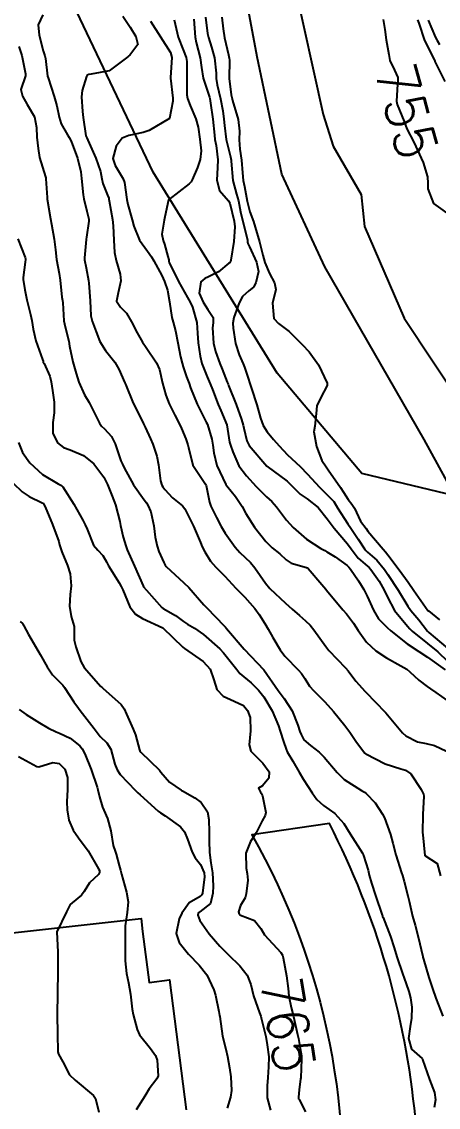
# Model space of a CAD drawing. Header units: metres. Extents: x 318500 to 325275, y 7408834 to 7428799.
# Drawn here: x 320271.8 to 320312.7, y 7410297.8 to 7410404.4 of the extents above; entities that cross this region are included whole.
import ezdxf
from ezdxf.enums import TextEntityAlignment as Align

# ---------------------------------------------------------------- set-up
doc = ezdxf.new("R2010")
doc.units = ezdxf.units.M
doc.header["$MEASUREMENT"] = 0
for name, color, linetype in [('Cotas', 45, 'Continuous'), ('Curvas de Nivel 1m', 11, 'Continuous'), ('Curvas de Nivel 5m', 15, 'Continuous'), ('Edificações', 30, 'Continuous'), ('Vias Primárias', 230, 'Continuous'), ('Vias Secundárias', 230, 'Continuous')]:
    doc.layers.add(name, color=color, linetype=linetype)
doc.styles.add('Style-STANDARD', font='STANDARD.shx')

msp = doc.modelspace()

# ---------------------------------------------------------------- linework, layer by layer
at = {"layer": 'Curvas de Nivel 1m', "flags": 128}
for points, elevation in [([(320273.9, 7410405.08), (320273.45, 7410404.1), (320273.52, 7410403.08), (320273.94, 7410401.57), (320274.09, 7410401.07), (320274.15, 7410400.8), (320274.36, 7410399.07), (320274.4, 7410398.9), (320274.99, 7410397.06), (320275.26, 7410396.15), (320275.51, 7410395.05), (320275.68, 7410394.4), (320276.32, 7410393.3), (320276.48, 7410393.04), (320276.66, 7410392.69), (320277.31, 7410391.03), (320277.62, 7410389.68), (320277.7, 7410389.03), (320277.85, 7410387.42), (320277.91, 7410387.02), (320278.22, 7410385.82), (320278.4, 7410385.02), (320278.4, 7410384.82), (320278.18, 7410383.26), (320278.15, 7410383.05), (320278.15, 7410383.02), (320277.97, 7410381.22), (320277.98, 7410381.02), (320278.15, 7410380.24), (320278.38, 7410379.02), (320278.41, 7410378.73), (320278.55, 7410377.01), (320278.62, 7410375.55), (320278.72, 7410375.01), (320279.12, 7410373.95), (320279.5, 7410373), (320280.04, 7410372.14), (320280.96, 7410370.98), (320281.35, 7410370.31), (320281.95, 7410368.96), (320282, 7410368.84), (320282.76, 7410366.95), (320283.6, 7410365.29), (320283.79, 7410364.94), (320283.94, 7410364.61), (320284.47, 7410363.47), (320284.69, 7410362.93), (320285.07, 7410361.75), (320285.25, 7410360.92), (320285.45, 7410359.33), (320285.57, 7410358.91), (320285.68, 7410358.73), (320285.86, 7410358.47), (320286.63, 7410357.68), (320287.61, 7410356.88), (320287.84, 7410356.6), (320288.69, 7410354.87), (320289.36, 7410353.29), (320289.54, 7410352.86), (320289.78, 7410352.36), (320290.35, 7410351.43), (320290.88, 7410350.84), (320291.75, 7410349.98), (320292.85, 7410348.81), (320293.72, 7410347.9), (320294.7, 7410346.79), (320295.12, 7410346.2), (320295.69, 7410345.31), (320296.01, 7410344.77), (320296.48, 7410343.94), (320297.2, 7410342.75), (320297.64, 7410342.12), (320298.99, 7410340.73), (320299.3, 7410340.41), (320299.61, 7410339.93), (320300.07, 7410339.18), (320300.5, 7410338.71), (320301.58, 7410337.63), (320302.41, 7410336.68), (320303.55, 7410335.3), (320304.02, 7410334.66), (320304.63, 7410333.76), (320305.48, 7410332.64), (320305.52, 7410332.6), (320305.61, 7410332.54), (320307.5, 7410331.56), (320309.03, 7410331.06), (320309.49, 7410330.91), (320310.02, 7410330.58), (320311.02, 7410329.01), (320311.25, 7410328.56), (320311.28, 7410328.38), (320311.18, 7410326.56), (320311.17, 7410324.8), (320311.19, 7410324.56), (320311.38, 7410322.56), (320312.6, 7410321.77), (320312.92, 7410320.54)], 762), ([(320281.76, 7410404.97), (320282.46, 7410403.88), (320283.03, 7410402.95), (320283.22, 7410402.17), (320282.42, 7410401.14), (320282.32, 7410401.06), (320282.23, 7410400.96), (320280.41, 7410399.58), (320278.65, 7410399.26), (320278.4, 7410399.23), (320278.26, 7410399.16), (320278.17, 7410399.02), (320277.74, 7410397.66), (320277.7, 7410397.03), (320277.79, 7410395.59), (320277.85, 7410395.02), (320278.12, 7410393.22), (320278.2, 7410393.02), (320278.32, 7410392.78), (320279.11, 7410391.01), (320279.56, 7410389.71), (320279.7, 7410389), (320279.79, 7410388.53), (320280.24, 7410387.38), (320280.36, 7410387.1), (320280.38, 7410386.99), (320280.41, 7410386.81), (320280.73, 7410384.98), (320280.8, 7410384.38), (320280.86, 7410382.98), (320280.92, 7410381.74), (320281.09, 7410380.98), (320281.47, 7410379.64), (320281.54, 7410378.97), (320281.3, 7410377.78), (320281.14, 7410376.97), (320281.52, 7410376.39), (320282.09, 7410375.78), (320282.61, 7410374.95), (320283.15, 7410373.86), (320283.66, 7410372.94), (320284.04, 7410372.41), (320285.06, 7410370.92), (320285.34, 7410370.25), (320285.65, 7410368.92), (320285.98, 7410367.75), (320286.3, 7410366.91), (320286.85, 7410365.79), (320287.32, 7410364.89), (320287.51, 7410364.46), (320287.93, 7410363.45), (320288.14, 7410362.88), (320288.19, 7410362.6), (320288.61, 7410360.87), (320289.86, 7410358.99), (320289.91, 7410358.86), (320290.24, 7410357.25), (320290.39, 7410356.85), (320290.93, 7410355.74), (320291.4, 7410354.84), (320291.8, 7410354.18), (320292.78, 7410352.82), (320293.24, 7410352.28), (320293.77, 7410351.79), (320294.28, 7410351.31), (320294.71, 7410350.79), (320295.74, 7410349.29), (320296.16, 7410348.77), (320297.71, 7410347.31), (320298.36, 7410346.74), (320299.08, 7410346.11), (320299.69, 7410345.6), (320300.14, 7410345.17), (320300.51, 7410344.71), (320301.66, 7410343.07), (320301.96, 7410342.69), (320303.62, 7410340.97), (320303.87, 7410340.67), (320304.62, 7410339.67), (320305.55, 7410338.64), (320305.6, 7410338.59), (320307.51, 7410336.61), (320307.57, 7410336.54), (320309.21, 7410334.59), (320309.54, 7410334.29), (320310.67, 7410333.71), (320311.53, 7410333.55), (320312.35, 7410333.36), (320313.52, 7410332.8)], 761), ([(320289.87, 7410404.87), (320290.07, 7410403.25), (320290.14, 7410402.86), (320290.44, 7410401.9), (320290.73, 7410400.86), (320290.9, 7410399.35), (320290.92, 7410398.85), (320291.02, 7410398.22), (320291.33, 7410396.85), (320291.55, 7410395.65), (320291.65, 7410394.84), (320291.71, 7410394.22), (320291.9, 7410392.84), (320292.3, 7410391.16), (320292.38, 7410390.83), (320292.39, 7410390.73), (320292.56, 7410388.83), (320292.92, 7410387.49), (320293.09, 7410386.82), (320293.31, 7410385.73), (320293.53, 7410384.81), (320293.98, 7410383), (320293.99, 7410382.8), (320294.01, 7410382.63), (320294.18, 7410382.32), (320294.86, 7410380.79), (320295.05, 7410379.88), (320294.81, 7410378.79), (320294.56, 7410378.36), (320294.12, 7410377.98), (320293.49, 7410377.43), (320293.15, 7410376.81), (320292.63, 7410375.36), (320292.53, 7410374.82), (320292.57, 7410374.32), (320292.81, 7410372.82), (320293.16, 7410371.69), (320293.56, 7410370.81), (320293.69, 7410370.48), (320294.01, 7410369.51), (320294.25, 7410368.8), (320294.38, 7410368.41), (320294.89, 7410366.79), (320295.25, 7410365.49), (320295.53, 7410364.78), (320295.93, 7410364.15), (320296.55, 7410363.4), (320297.08, 7410362.76), (320297.91, 7410361.89), (320299.14, 7410360.73), (320299.88, 7410359.98), (320301.05, 7410358.71), (320301.85, 7410357.94), (320302.45, 7410357.29), (320302.83, 7410356.69), (320303.82, 7410355.12), (320304.14, 7410354.67), (320304.86, 7410353.59), (320305.48, 7410352.64), (320305.61, 7410352.48), (320305.78, 7410352.33), (320306.68, 7410351.54), (320307.42, 7410350.62), (320307.75, 7410350.14), (320308.76, 7410348.6), (320309.71, 7410347.03), (320310.02, 7410346.59), (320310.79, 7410345.67), (320311.66, 7410344.56), (320311.68, 7410344.54), (320311.79, 7410344.44), (320313.66, 7410342.87)], 757), ([(320291.46, 7410404.85), (320291.6, 7410403.7), (320291.74, 7410402.84), (320292.11, 7410401.15), (320292.19, 7410400.83), (320292.21, 7410400.63), (320292.18, 7410398.83), (320292.38, 7410397.22), (320292.47, 7410396.83), (320292.52, 7410396.67), (320293.06, 7410394.82), (320293.19, 7410393.68), (320293.15, 7410392.82), (320293.23, 7410391.89), (320293.41, 7410390.81), (320293.5, 7410389.58), (320293.57, 7410388.81), (320293.69, 7410388.24), (320293.96, 7410386.8), (320294.22, 7410385.73), (320294.57, 7410384.8), (320294.75, 7410384.24), (320295.17, 7410382.79), (320295.48, 7410381.48), (320295.69, 7410380.78), (320296.14, 7410379.7), (320296.62, 7410378.77), (320296.76, 7410378.13), (320296.44, 7410376.77), (320296.57, 7410375.26), (320297.02, 7410374.77), (320298.07, 7410374), (320299.36, 7410372.73), (320300.04, 7410371.99), (320300.96, 7410370.71), (320301.8, 7410368.91), (320301.82, 7410368.7), (320301.17, 7410367.52), (320300.79, 7410366.71), (320300.71, 7410365.96), (320300.58, 7410364.71), (320300.51, 7410364.13), (320300.75, 7410362.71), (320301.27, 7410361.33), (320301.69, 7410360.7), (320301.89, 7410360.42), (320303.12, 7410358.68), (320303.41, 7410358.23), (320303.85, 7410357.49), (320304.23, 7410357.05), (320304.48, 7410356.66), (320305.09, 7410355.38), (320305.62, 7410354.64), (320305.81, 7410354.4), (320307.29, 7410352.62), (320307.53, 7410352.36), (320307.77, 7410352.07), (320308.87, 7410350.6), (320309.74, 7410349.38), (320310.31, 7410348.58), (320311.7, 7410346.6), (320311.75, 7410346.56), (320312.83, 7410345.69)], 756), ([(320286.77, 7410404.61), (320287.19, 7410402.9), (320287.68, 7410401.64), (320287.97, 7410400.89), (320288.04, 7410400.5), (320288.02, 7410398.89), (320288.03, 7410397.23), (320288.09, 7410396.88), (320288.36, 7410396.19), (320288.91, 7410394.87), (320289.13, 7410394.07), (320289.32, 7410392.87), (320289.42, 7410391.75), (320289.33, 7410390.87), (320289.06, 7410390.09), (320288.55, 7410388.88), (320288.46, 7410388.68), (320288.26, 7410388.5), (320286.24, 7410386.91), (320285.87, 7410385.26), (320285.81, 7410384.92), (320285.57, 7410383.54), (320285.69, 7410382.92), (320285.82, 7410382.56), (320286.16, 7410381.37), (320286.27, 7410381.02), (320286.27, 7410380.91), (320286.3, 7410380.76), (320287.21, 7410378.89), (320288.11, 7410377.33), (320288.37, 7410376.88), (320288.58, 7410376.4), (320289, 7410374.87), (320289.09, 7410373.84), (320289.14, 7410372.87), (320289.33, 7410371.56), (320289.5, 7410370.87), (320290.01, 7410369.55), (320290.23, 7410369.08), (320290.32, 7410368.86), (320290.55, 7410368.29), (320291.12, 7410366.84), (320291.36, 7410366.24), (320291.94, 7410364.83), (320292.21, 7410363.12), (320292.3, 7410362.82), (320292.54, 7410362.19), (320293.14, 7410360.81), (320293.88, 7410359.84), (320294.85, 7410358.79), (320295.85, 7410357.77), (320296.36, 7410357.29), (320296.82, 7410356.77), (320297.82, 7410355.47), (320298.48, 7410354.74), (320299.79, 7410353.6), (320301.17, 7410352.7), (320301.57, 7410352.48), (320301.78, 7410352.37), (320302.59, 7410351.86), (320303.76, 7410351.02), (320303.94, 7410350.85), (320304.1, 7410350.66), (320304.88, 7410349.52), (320305.39, 7410348.65), (320305.72, 7410348.02), (320306.34, 7410346.63), (320306.84, 7410345.77), (320307.68, 7410344.94), (320308.07, 7410344.61), (320309.66, 7410343.34), (320310.8, 7410342.57), (320311.64, 7410342.02), (320313.4, 7410340.76)], 759), ([(320288.7, 7410404.66), (320288.84, 7410402.88), (320288.96, 7410402.36), (320289.35, 7410400.87), (320289.46, 7410399.92), (320289.63, 7410398.87), (320290.24, 7410396.99), (320290.28, 7410396.86), (320290.36, 7410396.43), (320290.57, 7410394.86), (320290.73, 7410393.26), (320290.79, 7410392.85), (320290.9, 7410392.26), (320291.06, 7410390.85), (320291.03, 7410390.09), (320290.96, 7410388.85), (320291.24, 7410387.84), (320292.13, 7410386.83), (320292.24, 7410386.6), (320292.66, 7410384.82), (320292.74, 7410384.28), (320292.65, 7410382.82), (320292.35, 7410381.01), (320292.32, 7410380.83), (320292.24, 7410380.75), (320292.16, 7410380.69), (320291.13, 7410379.86), (320290.14, 7410379.37), (320289.79, 7410379.21), (320289.4, 7410378.87), (320289.23, 7410377.75), (320289.63, 7410376.86), (320290.09, 7410376.14), (320290.61, 7410375.38), (320290.6, 7410374.85), (320290.56, 7410374.37), (320290.66, 7410372.85), (320290.85, 7410372.04), (320291.27, 7410370.84), (320291.49, 7410370.31), (320292, 7410369.03), (320292.06, 7410368.89), (320292.08, 7410368.83), (320292.13, 7410368.7), (320292.87, 7410366.82), (320293.39, 7410365.37), (320293.56, 7410364.81), (320293.63, 7410364.5), (320293.92, 7410363.27), (320294.15, 7410362.8), (320295.89, 7410360.78), (320297.87, 7410359.29), (320298.45, 7410358.74), (320299.17, 7410358.04), (320299.85, 7410357.56), (320300.92, 7410356.71), (320301.82, 7410355.6), (320302.5, 7410354.69), (320303.79, 7410353.15), (320304.15, 7410352.66), (320304.85, 7410351.74), (320305.76, 7410350.97), (320305.94, 7410350.82), (320306.09, 7410350.63), (320306.9, 7410349.47), (320307.41, 7410348.61), (320307.72, 7410347.91), (320308.42, 7410346.6), (320309.68, 7410345.06), (320309.91, 7410344.81), (320310.15, 7410344.58), (320311.66, 7410343.37), (320312.67, 7410342.54), (320313.64, 7410341.6)], 758), ([(320310.68, 7410404.59), (320310.79, 7410404.27), (320311.36, 7410402.58), (320312.33, 7410400.65), (320312.37, 7410400.56), (320312.38, 7410400.52), (320312.42, 7410400.45), (320313.35, 7410398.55)], 754), ([(320311.73, 7410404.57), (320312.45, 7410402.85), (320312.6, 7410402.56), (320312.82, 7410402.18)], 753), ([(320271.55, 7410401.99), (320271.82, 7410401.11), (320272.2, 7410399.3), (320272.2, 7410399.1), (320271.74, 7410397.75), (320271.89, 7410397.1), (320272.36, 7410396.3), (320273.06, 7410395.09), (320273.27, 7410394.03), (320273.3, 7410393.09), (320273.42, 7410391.97), (320273.58, 7410391.08), (320274.14, 7410389.19), (320274.18, 7410389.07), (320274.19, 7410389), (320274.25, 7410388.07), (320274.31, 7410387.14), (320274.31, 7410387.07), (320274.33, 7410386.98), (320274.64, 7410385.06), (320274.74, 7410384.52), (320275.02, 7410383.06), (320275.12, 7410382.01), (320275.22, 7410381.05), (320275.49, 7410379.7), (320275.59, 7410379.05), (320275.77, 7410377.38), (320275.83, 7410377.04), (320275.85, 7410376.8), (320275.95, 7410375.04), (320276.07, 7410374.44), (320276.43, 7410373.04), (320276.51, 7410372.57), (320276.84, 7410371.03), (320277.16, 7410369.87), (320277.42, 7410369.03), (320277.98, 7410367.79), (320278.43, 7410367.01), (320278.97, 7410365.99), (320279.45, 7410365), (320279.65, 7410364.71), (320279.93, 7410364.45), (320280.64, 7410363.69), (320280.98, 7410362.97), (320281.56, 7410361.3), (320281.71, 7410360.96), (320281.88, 7410360.62), (320282.8, 7410358.95), (320283.85, 7410357.46), (320284.07, 7410357.17), (320284.21, 7410356.93), (320284.48, 7410356.28), (320284.8, 7410354.93), (320284.93, 7410353.79), (320285.1, 7410352.92), (320285.27, 7410352.41), (320285.76, 7410351.3), (320285.89, 7410351.04), (320286, 7410350.91), (320287.74, 7410349.33), (320288.21, 7410348.87), (320289.7, 7410347.17), (320290, 7410346.85), (320291.68, 7410345.1), (320291.82, 7410344.96), (320291.93, 7410344.83), (320293.65, 7410342.8), (320295.6, 7410340.77), (320297.01, 7410338.76), (320297.59, 7410337.95), (320298.36, 7410336.74), (320298.92, 7410335.35), (320299.13, 7410334.73), (320299.24, 7410334.43), (320299.53, 7410333.91), (320300.16, 7410333.34), (320301.02, 7410332.7), (320301.51, 7410332.21), (320302.78, 7410330.68), (320303.48, 7410330.01), (320305.19, 7410328.92), (320305.46, 7410328.75), (320305.62, 7410328.64), (320306.52, 7410327.7), (320307.25, 7410326.61), (320307.43, 7410326.23), (320308.02, 7410324.6), (320308.24, 7410323.76), (320308.53, 7410322.6), (320309.11, 7410320.84), (320309.19, 7410320.59), (320309.35, 7410320), (320309.72, 7410318.58), (320309.85, 7410318.06), (320310.19, 7410316.58), (320310.43, 7410315.72), (320310.73, 7410314.57), (320311.18, 7410312.63), (320311.2, 7410312.56), (320311.25, 7410312.38), (320311.78, 7410310.55), (320312.14, 7410309.48), (320312.48, 7410308.54), (320313.17, 7410306.78)], 763), ([(320271.45, 7410383.11), (320272.16, 7410381.27), (320272.19, 7410381.13), (320272.19, 7410381.1), (320272.19, 7410381.07), (320272.16, 7410380.81), (320271.95, 7410379.29), (320271.95, 7410379.1), (320272.11, 7410378.09), (320272.32, 7410377.1), (320272.67, 7410375.68), (320272.8, 7410375.09), (320272.94, 7410374.21), (320273.2, 7410373.08), (320273.85, 7410371.25), (320273.91, 7410371.07), (320273.94, 7410370.99), (320274.02, 7410370.85), (320274.57, 7410369.62), (320274.7, 7410369.06), (320274.85, 7410368.19), (320275.01, 7410367.05), (320275.01, 7410366), (320274.89, 7410365.06), (320274.89, 7410364.02), (320275.32, 7410363.05), (320275.91, 7410362.61), (320276.58, 7410362.37), (320277.9, 7410361.81), (320278.89, 7410361.01), (320279.87, 7410359.7), (320280.23, 7410358.98), (320280.69, 7410357.82), (320281.02, 7410356.97), (320281.44, 7410355.34), (320281.52, 7410354.96), (320281.79, 7410353.81), (320282.03, 7410352.96), (320282.18, 7410352.55), (320282.88, 7410350.95), (320283.73, 7410349.02), (320283.78, 7410348.94), (320284.07, 7410348.59), (320285.56, 7410346.91), (320285.7, 7410346.81), (320286.9, 7410346.1), (320287.69, 7410345.53), (320288.08, 7410345.27), (320288.78, 7410344.86), (320289.67, 7410344.25), (320291.28, 7410342.83), (320291.64, 7410342.45), (320292.95, 7410340.81), (320293.23, 7410340.42), (320293.61, 7410340.08), (320294.33, 7410339.51), (320295.07, 7410338.78), (320295.59, 7410338.14), (320296.4, 7410336.76), (320297.03, 7410335.28), (320297.2, 7410334.75), (320297.53, 7410333.73), (320297.77, 7410332.99), (320297.88, 7410332.74), (320298.43, 7410331.81), (320299.07, 7410330.73), (320299.48, 7410330.02), (320300.32, 7410328.71), (320300.79, 7410328.04), (320301.45, 7410327.47), (320302.57, 7410326.68), (320303.43, 7410325.7), (320304.07, 7410324.66), (320305.26, 7410322.77), (320305.34, 7410322.64), (320305.35, 7410322.61), (320305.38, 7410322.53), (320305.82, 7410321.09), (320305.94, 7410320.63), (320306.16, 7410319.82), (320306.54, 7410318.62), (320307.21, 7410316.7), (320307.23, 7410316.61), (320307.25, 7410316.56), (320307.3, 7410316.45), (320308.02, 7410314.6), (320308.38, 7410313.48), (320308.64, 7410312.6), (320309.22, 7410310.86), (320309.32, 7410310.59), (320309.81, 7410309.18), (320309.98, 7410308.58), (320310.11, 7410307.65), (320310.08, 7410306.58), (320309.96, 7410305.77), (320309.78, 7410304.58), (320310.08, 7410303.52), (320311.12, 7410302.61), (320311.14, 7410302.58), (320311.14, 7410302.56), (320311.15, 7410302.52), (320311.85, 7410300.55), (320312.35, 7410299.26), (320312.43, 7410298.54), (320312.3, 7410297.79)], 764), ([(320270.98, 7410359.11), (320271.85, 7410358.24), (320272.54, 7410357.79), (320273.84, 7410357.17), (320273.91, 7410357.13), (320273.96, 7410357.07), (320274.13, 7410356.77), (320274.83, 7410355.05), (320275.46, 7410353.37), (320275.54, 7410353.04), (320275.58, 7410352.85), (320275.77, 7410352.36), (320276.3, 7410351.03), (320276.57, 7410350.21), (320276.68, 7410349.03), (320276.57, 7410348.17), (320276.5, 7410347.03), (320276.67, 7410346.01), (320276.97, 7410345.02), (320276.98, 7410343.7), (320277.14, 7410343.02), (320277.63, 7410341.61), (320277.95, 7410341.01), (320279.6, 7410339.15), (320279.68, 7410339.07), (320279.79, 7410338.99), (320281.58, 7410337.38), (320281.87, 7410336.96), (320282.11, 7410336.41), (320282.77, 7410334.94), (320282.98, 7410334.38), (320283.37, 7410332.93), (320283.41, 7410332.83), (320283.52, 7410332.69), (320285.34, 7410330.91), (320285.49, 7410330.73), (320286.32, 7410329.74), (320287.46, 7410328.95), (320287.51, 7410328.93), (320287.59, 7410328.88), (320288.81, 7410328.21), (320289.45, 7410327.74), (320290.07, 7410326.84), (320290.2, 7410326.07), (320290.23, 7410324.84), (320290.23, 7410324), (320290.24, 7410322.84), (320290.39, 7410321.82), (320290.56, 7410320.84), (320290.61, 7410319.57), (320290.58, 7410318.84), (320290.34, 7410317.82), (320289.3, 7410317), (320289.21, 7410316.95), (320289.14, 7410316.85), (320289.11, 7410316.67), (320289.29, 7410316.17), (320290.21, 7410314.84), (320291.26, 7410313.65), (320292.09, 7410312.82), (320293.23, 7410311.71), (320293.94, 7410310.79), (320294.3, 7410309.87), (320294.58, 7410308.78), (320295.17, 7410307.1), (320295.29, 7410306.77), (320295.34, 7410306.59), (320295.77, 7410304.76), (320295.93, 7410303.96), (320296.07, 7410302.76), (320296.06, 7410301.8), (320295.98, 7410300.76), (320295.9, 7410299.94), (320295.92, 7410298.76), (320296.25, 7410297.55)], 766), ([(320271.68, 7410345.51), (320271.89, 7410345.31), (320272.04, 7410345.09), (320272.49, 7410344.26), (320273.17, 7410343.07), (320273.64, 7410342.29), (320274.33, 7410341.06), (320274.83, 7410340.27), (320275.6, 7410339.52), (320275.84, 7410339.28), (320276.02, 7410339.03), (320276.95, 7410337.64), (320277.38, 7410337.01), (320277.57, 7410336.78), (320278.92, 7410335), (320279.53, 7410334.24), (320280.16, 7410333.62), (320280.57, 7410332.97), (320280.95, 7410331.51), (320281.18, 7410330.96), (320281.48, 7410330.49), (320282.98, 7410328.94), (320283.23, 7410328.71), (320283.46, 7410328.5), (320285.22, 7410326.91), (320285.44, 7410326.74), (320285.9, 7410326.44), (320287.42, 7410325.37), (320287.81, 7410324.87), (320288.11, 7410324.16), (320288.56, 7410322.86), (320288.83, 7410322.32), (320289.37, 7410321.67), (320289.72, 7410320.85), (320289.75, 7410320.45), (320289.56, 7410318.85), (320289.51, 7410318.67), (320289.33, 7410318.53), (320288.27, 7410317.91), (320287.53, 7410316.88), (320287.29, 7410316.31), (320286.99, 7410314.88), (320287.27, 7410313.99), (320288.18, 7410312.87), (320289.23, 7410311.77), (320290, 7410310.84), (320290.69, 7410309.35), (320290.83, 7410308.83), (320291.18, 7410307.23), (320291.25, 7410306.83), (320291.27, 7410306.73), (320291.53, 7410304.82), (320291.85, 7410303.54), (320292.02, 7410302.82), (320292.23, 7410301.69), (320292.34, 7410300.81), (320292.42, 7410299.46), (320292.33, 7410298.81), (320291.98, 7410297.74)], 767), ([(320271.57, 7410336.88), (320272.24, 7410336.4), (320273.55, 7410335.58), (320274.45, 7410335.06), (320275.19, 7410334.7), (320275.54, 7410334.57), (320276.57, 7410334.06), (320277.52, 7410333.32), (320277.75, 7410333.01), (320278, 7410332.52), (320278.64, 7410331), (320279.22, 7410329.24), (320279.28, 7410328.99), (320279.45, 7410328.32), (320279.76, 7410327.3), (320279.89, 7410326.98), (320280.23, 7410326.18), (320280.58, 7410324.97), (320280.81, 7410323.54), (320280.99, 7410322.97), (320281.09, 7410322.68), (320281.37, 7410321.56), (320281.51, 7410321.11), (320281.55, 7410320.96), (320281.6, 7410320.72), (320282.12, 7410318.95), (320282.26, 7410318), (320282.17, 7410316.95), (320281.98, 7410315.64), (320281.96, 7410314.95), (320281.98, 7410314.24), (320281.97, 7410312.95), (320281.98, 7410312.2), (320282.11, 7410310.95), (320282.31, 7410310.04), (320282.49, 7410308.94), (320282.67, 7410307.45), (320282.77, 7410306.94), (320283.15, 7410305.46), (320283.38, 7410304.93), (320284.46, 7410303.58), (320284.96, 7410302.91), (320285.11, 7410302.45), (320285.21, 7410300.91), (320285.09, 7410300.63), (320284.34, 7410299.65), (320283.92, 7410298.92), (320283.05, 7410297.56)], 768), ([(320271.51, 7410332.28), (320273.3, 7410331.27), (320273.49, 7410331.25), (320274.88, 7410331.67), (320275.5, 7410331.57), (320276.04, 7410331.03), (320276.31, 7410330.2), (320276.32, 7410329.03), (320276.25, 7410327.83), (320276.28, 7410327.03), (320276.45, 7410326), (320276.86, 7410325.02), (320277.4, 7410324.28), (320278.35, 7410323), (320279.36, 7410321.23), (320279.44, 7410321.07), (320279.46, 7410320.99), (320279.46, 7410320.89), (320279.36, 7410320.68), (320278.47, 7410319.87), (320277.94, 7410319), (320277.68, 7410318.65), (320277.32, 7410318.37), (320276.58, 7410317.75), (320276.2, 7410317.03), (320275.28, 7410315.04), (320275.38, 7410313.04), (320275.38, 7410312.91), (320275.35, 7410311.04), (320275.33, 7410309.17), (320275.33, 7410309.04), (320275.33, 7410308.91), (320275.3, 7410307.04), (320275.3, 7410306.9), (320275.32, 7410305.04), (320275.36, 7410303.27), (320275.43, 7410303.04), (320275.86, 7410302.28), (320276.52, 7410301.02), (320277.08, 7410300.49), (320278.86, 7410298.99), (320279.06, 7410298.69), (320279.39, 7410297.33)], 769)]:
    msp.add_lwpolyline(points, dxfattribs=dict(at, elevation=elevation))
at = {"layer": 'Curvas de Nivel 5m', "flags": 128}
for points, elevation in [([(320284.47, 7410404.47), (320285.44, 7410402.93), (320286.43, 7410401.38), (320286.57, 7410400.91), (320286.43, 7410398.94), (320286.43, 7410398.91), (320286.43, 7410398.88), (320286.66, 7410396.91), (320286.67, 7410396.6), (320286.34, 7410394.91), (320284.33, 7410393.74), (320283.75, 7410393.52), (320282.32, 7410393.25), (320281.69, 7410392.97), (320281.1, 7410392.19), (320280.76, 7410390.98), (320280.98, 7410390.28), (320281.77, 7410388.97), (320281.91, 7410388.62), (320282.14, 7410386.96), (320282.23, 7410386.47), (320282.66, 7410384.96), (320282.83, 7410384.33), (320283.37, 7410382.95), (320284.17, 7410381.89), (320284.57, 7410381.34), (320284.79, 7410380.93), (320285.57, 7410379.48), (320285.84, 7410378.91), (320286.12, 7410378.05), (320286.34, 7410376.91), (320286.56, 7410375.38), (320286.68, 7410374.9), (320286.9, 7410374.06), (320287.14, 7410372.89), (320287.41, 7410371.51), (320287.56, 7410370.89), (320287.67, 7410370.54), (320288.01, 7410369.55), (320288.25, 7410368.88), (320288.39, 7410368.48), (320289.04, 7410366.87), (320289.94, 7410365.09), (320290.02, 7410364.94), (320290.05, 7410364.86), (320290.48, 7410363.41), (320290.59, 7410362.85), (320290.69, 7410362.07), (320290.98, 7410360.84), (320291.86, 7410358.96), (320291.95, 7410358.83), (320292.82, 7410357.79), (320293.47, 7410356.81), (320293.83, 7410356.14), (320294.67, 7410354.79), (320295.79, 7410353.37), (320296.41, 7410352.77), (320297.17, 7410352.15), (320297.77, 7410351.57), (320298.26, 7410351.24), (320299.76, 7410350.81), (320299.83, 7410350.79), (320299.93, 7410350.72), (320301.28, 7410349.16), (320301.67, 7410348.69), (320301.73, 7410348.61), (320303.35, 7410346.67), (320303.7, 7410346.27), (320304.39, 7410345.36), (320304.86, 7410344.65), (320305.66, 7410343.49), (320306.57, 7410342.63), (320307.64, 7410341.96), (320309.04, 7410341.18), (320309.62, 7410340.83), (320309.93, 7410340.59), (320310.8, 7410339.76), (320311.61, 7410339.14), (320311.94, 7410338.9), (320312.46, 7410338.55), (320313.59, 7410337.77)], 760), ([(320307.31, 7410404.63), (320307.45, 7410403.65), (320307.59, 7410402.63), (320307.86, 7410401.19), (320307.96, 7410400.62), (320308.41, 7410399.65), (320308.74, 7410398.95), (320308.74, 7410398.61), (320308.72, 7410398.29), (320308.62, 7410396.62), (320308.69, 7410396.29), (320309.36, 7410394.6), (320309.64, 7410393.91), (320310.32, 7410392.59), (320311.22, 7410390.58), (320311.64, 7410389.19), (320311.68, 7410388.57), (320311.69, 7410388), (320312.24, 7410386.56), (320314.22, 7410385.15)], 755), ([(320271.51, 7410363.1), (320271.91, 7410362.13), (320272.63, 7410361.09), (320273.87, 7410359.94), (320275.41, 7410359.05), (320275.71, 7410358.89), (320275.86, 7410358.75), (320276.95, 7410357.03), (320277.82, 7410355.48), (320278.06, 7410355.02), (320278.24, 7410354.58), (320278.87, 7410353), (320279.3, 7410352.52), (320279.77, 7410351.99), (320280.15, 7410351.37), (320280.35, 7410350.98), (320281.37, 7410349.33), (320281.58, 7410348.96), (320281.73, 7410348.64), (320282.43, 7410346.95), (320282.99, 7410346.23), (320283.69, 7410345.82), (320285.68, 7410344.91), (320287.65, 7410343), (320287.8, 7410342.88), (320289.63, 7410341.6), (320290.33, 7410340.84), (320290.67, 7410339.78), (320290.96, 7410338.84), (320291.59, 7410338.18), (320292.68, 7410337.71), (320293.58, 7410337.26), (320293.99, 7410336.79), (320294.24, 7410336.11), (320294.28, 7410334.79), (320294.15, 7410333.41), (320294.32, 7410332.79), (320295.5, 7410331.62), (320296.1, 7410330.76), (320296.09, 7410330.15), (320295.47, 7410329.38), (320295.07, 7410329.17), (320295.26, 7410328.77), (320295.34, 7410328.66), (320295.46, 7410328.39), (320295.77, 7410326.77), (320295.72, 7410326.48), (320295.43, 7410325.94), (320295.03, 7410325.16), (320294.83, 7410324.78), (320294.27, 7410323.91), (320293.82, 7410322.79), (320293.86, 7410321.29), (320293.96, 7410320.79), (320294.01, 7410320.13), (320293.84, 7410318.79), (320293.74, 7410318.38), (320293.31, 7410317.64), (320293.1, 7410317), (320293.17, 7410316.8), (320293.22, 7410316.72), (320293.3, 7410316.68), (320294.66, 7410316.15), (320295.29, 7410315.37), (320295.65, 7410314.77), (320297.25, 7410313.02), (320297.42, 7410312.75), (320297.48, 7410312.51), (320297.81, 7410310.74), (320297.97, 7410309.5), (320298.05, 7410308.74), (320298.28, 7410307.63), (320298.5, 7410306.73), (320298.9, 7410304.97), (320298.95, 7410304.72), (320298.98, 7410304.57), (320299.13, 7410303.79), (320299.29, 7410302.89), (320299.3, 7410302.72), (320299.29, 7410302.54), (320299.21, 7410300.72), (320299.2, 7410300.61), (320299.07, 7410299.55), (320298.98, 7410298.8), (320298.98, 7410298.72), (320299, 7410298.66), (320299.06, 7410298.58), (320299.69, 7410297.36)], 765)]:
    msp.add_lwpolyline(points, dxfattribs=dict(at, elevation=elevation))
at = {"layer": 'Edificações'}
msp.add_lwpolyline([(320257.01, 7410292.48), (320252.85, 7410317.63), (320255.58, 7410318.08), (320255.84, 7410316.47), (320261.64, 7410317.43), (320266.43, 7410318.01), (320267.09, 7410314.72), (320267.11, 7410314.54), (320267.14, 7410314.55), (320267.35, 7410314.57), (320283.54, 7410316.37), (320283.69, 7410315.09), (320284.34, 7410310.09), (320286.32, 7410310.34), (320287.96, 7410297.58)], dxfattribs=at)
at = {"layer": 'Vias Primárias'}
msp.add_lwpolyline([(320298.49, 7410408.48), (320301.41, 7410395.31), (320302.39, 7410392.21), (320305.13, 7410387.46), (320305.48, 7410384.3), (320309.37, 7410375.32), (320317.85, 7410362.53), (320323.52, 7410352.91), (320318.65, 7410349.99), (320311.33, 7410363.39), (320301.59, 7410380.34), (320297.34, 7410389.46), (320294.94, 7410400.95), (320292.36, 7410414.82)], dxfattribs=at)
msp.add_lwpolyline([(320310.46, 7410296.78, 0.095223), (320302.02, 7410325.69), (320294.41, 7410324.59, -0.160522), (320302.86, 7410282.35, -0.046755)], format="xyb", dxfattribs=at)
at = {"layer": 'Vias Secundárias'}
msp.add_lwpolyline([(320314.35, 7410357.86), (320305.2, 7410360.05), (320296.91, 7410369.9), (320284.73, 7410389.64), (320274.98, 7410410.17), (320264.93, 7410431.29), (320256.88, 7410452.72), (320248.71, 7410466.65), (320243.87, 7410468.52), (320241.99, 7410466.46), (320240.42, 7410454.2), (320231.64, 7410430.95), (320227.58, 7410418.82), (320215.96, 7410385.25), (320210.63, 7410372.59), (320180.12, 7410365.45), (320149.13, 7410362.6), (320108.51, 7410356.18), (320075.81, 7410352.48), (320049.41, 7410347.88), (320041.29, 7410347.39)], dxfattribs=at)

# ---------------------------------------------------------------- texts
at = {"layer": 'Cotas', "style": 'Style-STANDARD'}
for s, rotation, p in [('755', 285.4177, (320309.6, 7410395.64, 755)), ('765', 279.4992, (320297.96, 7410305.94, 765))]:
    msp.add_text(s, height=4, rotation=rotation, dxfattribs=at).set_placement(p, align=Align.MIDDLE_CENTER)

doc.saveas('drawing.dxf')
